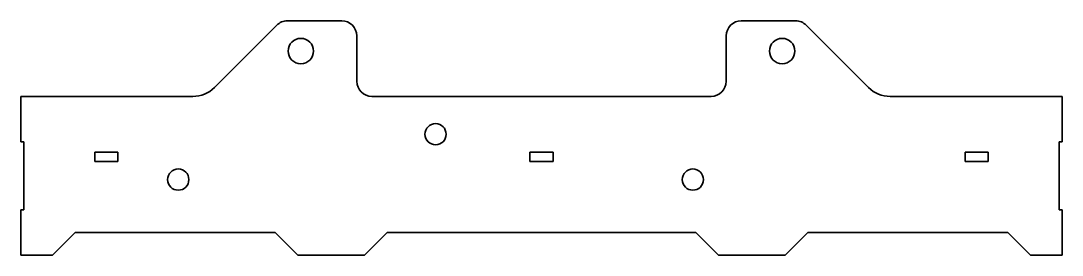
# Model space of a CAD drawing. Header units: inches. Extents: x 0 to 688, y 0 to 155.
import ezdxf

# ---------------------------------------------------------------- set-up
doc = ezdxf.new("R2010")
doc.units = ezdxf.units.IN
doc.header["$MEASUREMENT"] = 0
doc.layers.add('SIMUMAK Visible (ISO)', color=7, linetype='Continuous', lineweight=35)

# ---------------------------------------------------------------- blocks, each defined once
blk = doc.blocks.new('BRZ-CON-04-TIRD03_2. Base plataforma _BRZ-CON-04-TIRD03')
at = {"layer": 'SIMUMAK Visible (ISO)'}
for p, q in [((-132, 77.5), (-167.86, 77.5)), ((167.86, 77.5), (132, 77.5)), ((-174.93, 74.57), (-216.14, 33.36)), ((216.14, 33.36), (174.93, 74.57)), ((-122, 37.5), (-122, 67.5)), ((122, 67.5), (122, 37.5)), ((-344, -2.5), (-344, 27.5)), ((-344, 27.5), (-230.28, 27.5)), ((-112, 27.5), (112, 27.5)), ((230.28, 27.5), (344, 27.5)), ((344, 27.5), (344, -2.5)), ((-342, -2.5), (-344, -2.5)), ((-342, -47.5), (-342, -2.5)), ((344, -2.5), (342, -2.5)), ((342, -2.5), (342, -47.5)), ((-295.1, -9.4), (-279.9, -9.4)), ((-295.1, -15.6), (-295.1, -9.4)), ((-279.9, -9.4), (-279.9, -15.6)), ((-7.6, -9.4), (7.6, -9.4)), ((-7.6, -15.6), (-7.6, -9.4)), ((7.6, -9.4), (7.6, -15.6)), ((279.9, -9.4), (295.1, -9.4)), ((279.9, -15.6), (279.9, -9.4)), ((295.1, -9.4), (295.1, -15.6)), ((-279.9, -15.6), (-295.1, -15.6)), ((7.6, -15.6), (-7.6, -15.6)), ((295.1, -15.6), (279.9, -15.6)), ((-344, -77.5), (-344, -47.5)), ((-344, -47.5), (-342, -47.5)), ((342, -47.5), (344, -47.5)), ((344, -47.5), (344, -77.5)), ((-308, -62.5), (-323, -77.5)), ((-308, -62.5), (-176, -62.5)), ((-161, -77.5), (-176, -62.5)), ((-102, -62.5), (-117, -77.5)), ((-102, -62.5), (102, -62.5)), ((117, -77.5), (102, -62.5)), ((176, -62.5), (161, -77.5)), ((176, -62.5), (308, -62.5)), ((323, -77.5), (308, -62.5)), ((-323, -77.5), (-344, -77.5)), ((-117, -77.5), (-161, -77.5)), ((161, -77.5), (117, -77.5)), ((344, -77.5), (323, -77.5))]:
    blk.add_line(p, q, dxfattribs=at)
for centre, radius in [((-159, 57.5), 8.4), ((159, 57.5), 8.4), ((-70, 2.5), 7), ((-240, -27.5), 7), ((100, -27.5), 7)]:
    blk.add_circle(centre, radius, dxfattribs=at)
at = {"layer": 'SIMUMAK Visible (ISO)', "extrusion": (0, 0, -1)}
for centre, start, end in [((167.86, 67.5), 45, 90), ((132, 67.5), 90, 180), ((-132, 67.5), 0, 90), ((-167.86, 67.5), 90, 135)]:
    blk.add_arc(centre, 10, start, end, dxfattribs=at)
at = {"layer": 'SIMUMAK Visible (ISO)'}
for centre, radius, start, end in [((-112, 37.5), 10, 180, 270), ((112, 37.5), 10, 270, 360), ((-230.28, 47.5), 20, 270, 315), ((230.28, 47.5), 20, 225, 270)]:
    blk.add_arc(centre, radius, start, end, dxfattribs=at)

msp = doc.modelspace()

# ---------------------------------------------------------------- block references
msp.add_blockref('BRZ-CON-04-TIRD03_2. Base plataforma _BRZ-CON-04-TIRD03', (344, 77.5))

doc.saveas('drawing.dxf')
